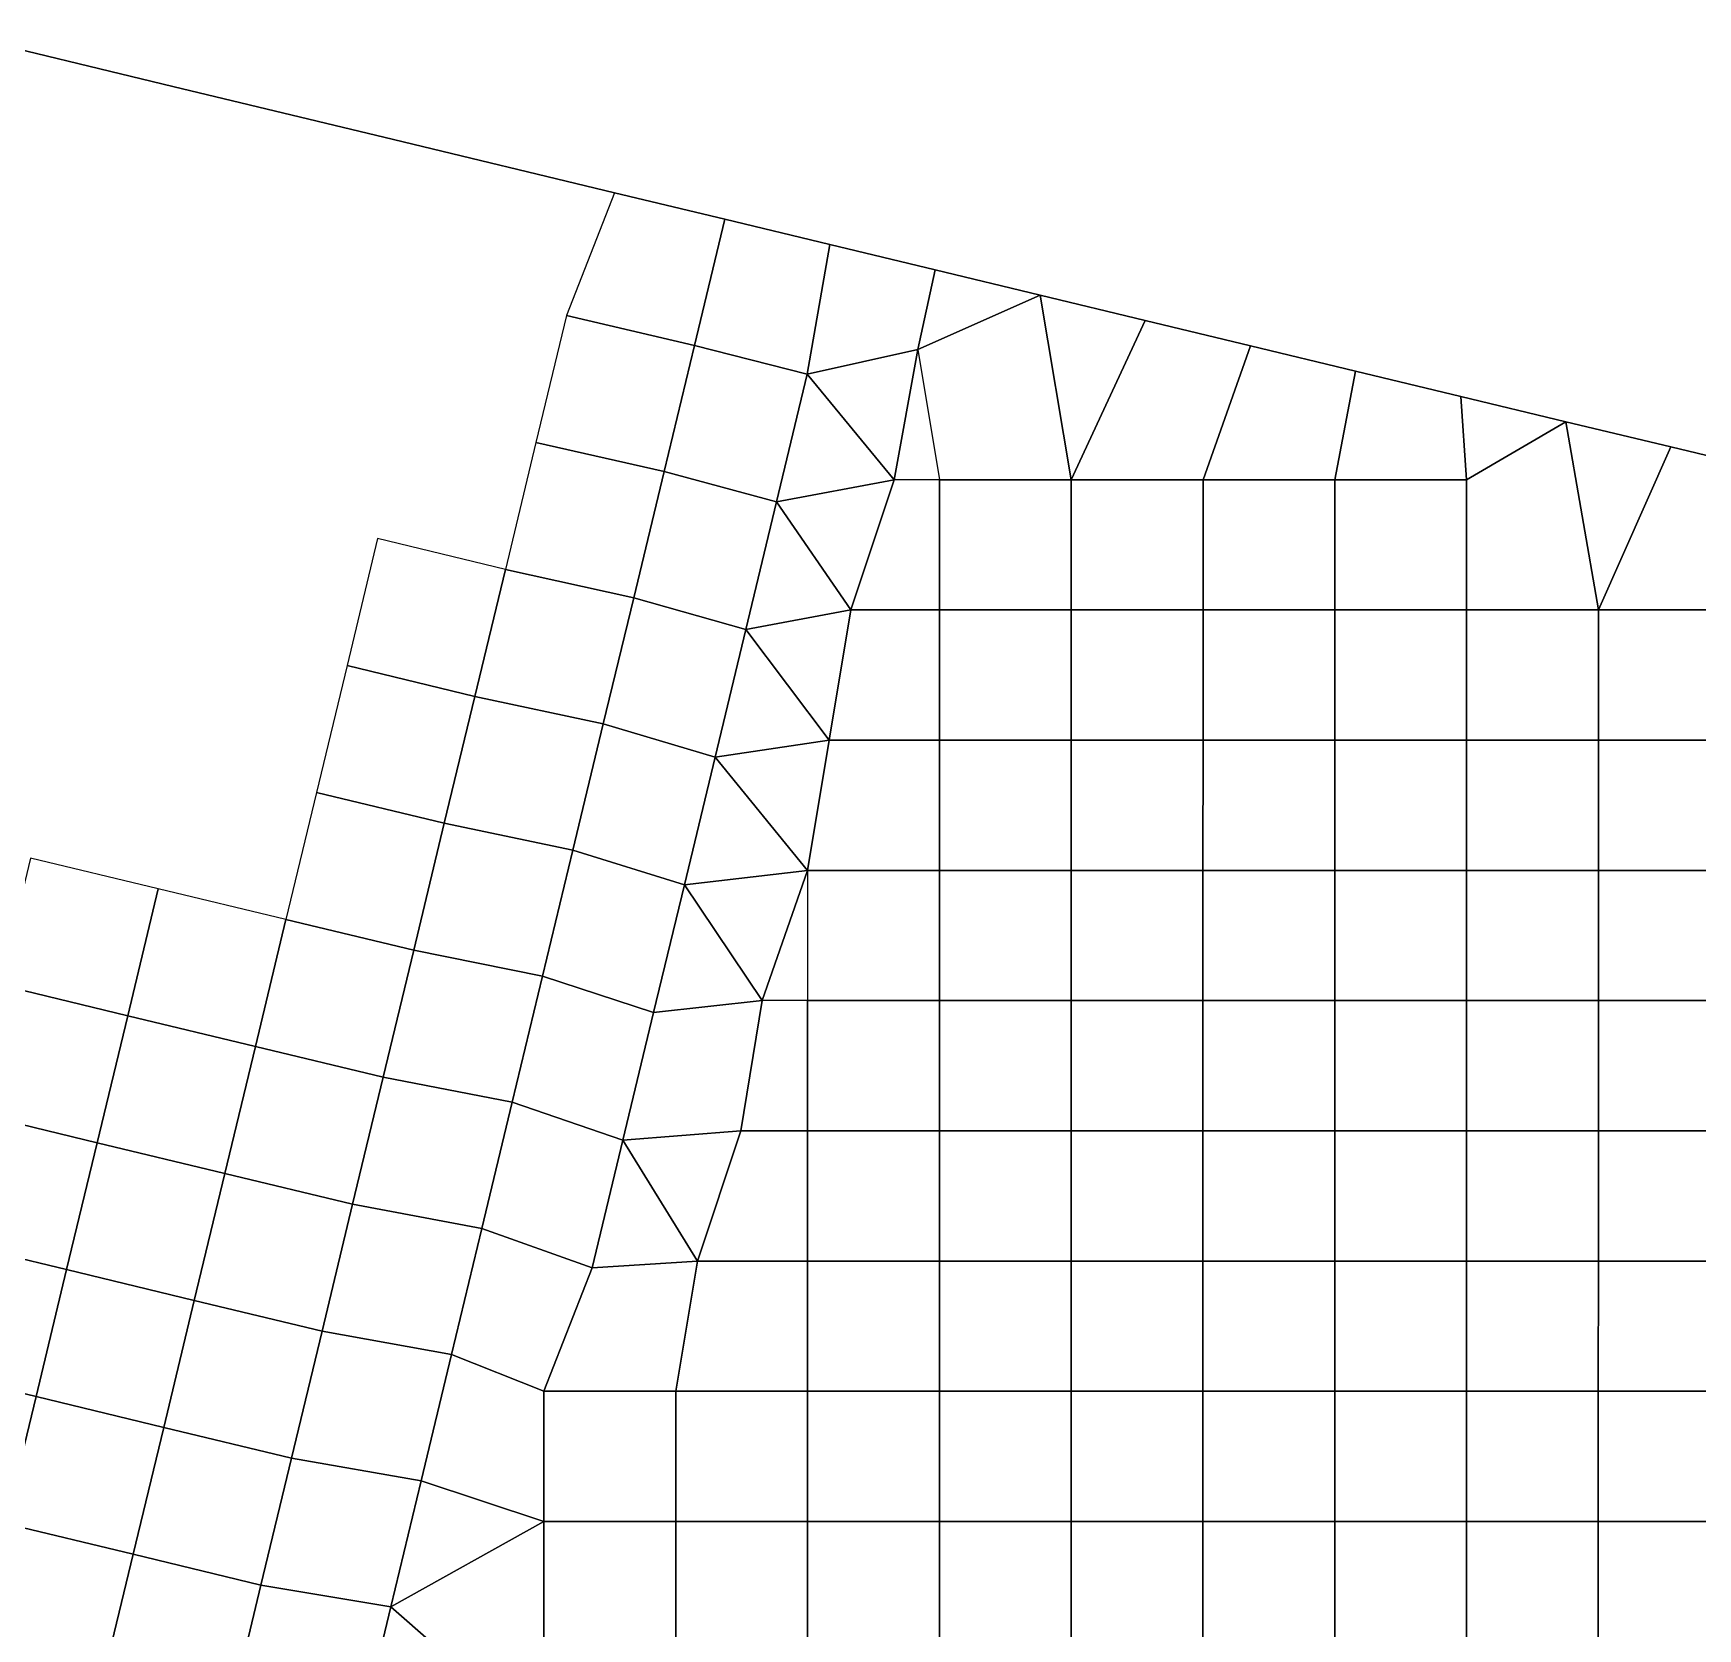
# Model space of a CAD drawing. Extents: x 0 to 37.4, y 0 to 43.4.
# Drawn here: x 23.2 to 30.9, y 33.09 to 40.47 of the extents above; entities that cross this region are included whole.
import ezdxf

# ---------------------------------------------------------------- set-up
doc = ezdxf.new("R2010")
doc.units = 0
doc.layers.get('0').update_dxf_attribs({"linetype": 'CONTINUOUS'})

msp = doc.modelspace()

# ---------------------------------------------------------------- linework, layer by layer
msp.add_line((28.6126, 35.3912, 2.3), (28.6126, 35.3912, 5.3))
for points in [[(22.8284, 40.4665, 4), (22.8284, 40.4665, 5), (23.8493, 40.2208, 5), (23.8493, 40.2208, 4)], [(22.8284, 40.4665, 3), (22.8284, 40.4665, 4), (23.8493, 40.2208, 4), (23.8493, 40.2208, 3)], [(23.8493, 40.2208, 5), (22.8284, 40.4665, 5), (22.8284, 40.4665, 6), (23.8493, 40.2208, 6)], [(23.8493, 40.2208, 6), (22.8284, 40.4665, 6), (22.8284, 40.4665, 7), (23.8493, 40.2208, 7)], [(23.8493, 40.2208, 7), (22.8284, 40.4665, 7), (22.8284, 40.4665, 8), (23.8493, 40.2208, 8)], [(23.8493, 40.2208, 8), (22.8284, 40.4665, 8), (22.8284, 40.4665, 9), (23.8493, 40.2208, 9)], [(23.8493, 40.2208, 4), (23.8493, 40.2208, 5), (24.8702, 39.9751, 5), (24.8702, 39.9751, 4)], [(23.8493, 40.2208, 3), (23.8493, 40.2208, 4), (24.8702, 39.9751, 4), (24.8702, 39.9751, 3)], [(24.8702, 39.9751, 5), (23.8493, 40.2208, 5), (23.8493, 40.2208, 6), (24.8702, 39.9751, 6)], [(24.8702, 39.9751, 6), (23.8493, 40.2208, 6), (23.8493, 40.2208, 7), (24.8702, 39.9751, 7)], [(24.8702, 39.9751, 7), (23.8493, 40.2208, 7), (23.8493, 40.2208, 8), (24.8702, 39.9751, 8)], [(24.8702, 39.9751, 8), (23.8493, 40.2208, 8), (23.8493, 40.2208, 9), (24.8702, 39.9751, 9)], [(24.8702, 39.9751, 5), (24.8702, 39.9751, 6), (25.891, 39.7294, 6), (25.891, 39.7294, 5)], [(24.8702, 39.9751, 4), (24.8702, 39.9751, 5), (25.891, 39.7294, 5), (25.891, 39.7294, 4)], [(24.8702, 39.9751, 3), (24.8702, 39.9751, 4), (25.891, 39.7294, 4), (25.891, 39.7294, 3)], [(25.891, 39.7294, 6), (24.8702, 39.9751, 6), (24.8702, 39.9751, 7), (25.891, 39.7294, 7)], [(25.891, 39.7294, 7), (24.8702, 39.9751, 7), (24.8702, 39.9751, 8), (25.891, 39.7294, 8)], [(25.891, 39.7294, 8), (24.8702, 39.9751, 8), (24.8702, 39.9751, 9), (25.891, 39.7294, 9)], [(25.891, 39.7294, 6), (25.6696, 39.1617, 6), (26.261, 39.0232, 6), (26.4014, 39.6065, 6)], [(25.891, 39.7294, 5), (25.891, 39.7294, 6), (26.4014, 39.6065, 6), (26.4014, 39.6065, 5)], [(25.891, 39.7294, 4), (25.891, 39.7294, 5), (26.4014, 39.6065, 5), (26.4014, 39.6065, 4)], [(25.891, 39.7294, 3), (25.891, 39.7294, 4), (26.4014, 39.6065, 4), (26.4014, 39.6065, 3)], [(26.4014, 39.6065, 6), (25.891, 39.7294, 6), (25.891, 39.7294, 7), (26.4014, 39.6065, 7)], [(26.4014, 39.6065, 7), (25.891, 39.7294, 7), (25.891, 39.7294, 8), (26.4014, 39.6065, 8)], [(26.4014, 39.6065, 8), (25.891, 39.7294, 8), (25.891, 39.7294, 9), (26.4014, 39.6065, 9)], [(26.261, 39.0232, 6), (26.7829, 38.8902, 6), (26.8875, 39.4895, 6), (26.4014, 39.6065, 6)], [(26.4014, 39.6065, 5), (26.4014, 39.6065, 6), (26.8875, 39.4895, 6), (26.8875, 39.4895, 5)], [(26.4014, 39.6065, 4), (26.4014, 39.6065, 5), (26.8875, 39.4895, 5), (26.8875, 39.4895, 4)], [(26.4014, 39.6065, 3), (26.4014, 39.6065, 4), (26.8875, 39.4895, 4), (26.8875, 39.4895, 3)], [(26.8875, 39.4895, 6), (26.4014, 39.6065, 6), (26.4014, 39.6065, 7), (26.8875, 39.4895, 7)], [(26.8875, 39.4895, 7), (26.4014, 39.6065, 7), (26.4014, 39.6065, 8), (26.8875, 39.4895, 8)], [(26.8875, 39.4895, 8), (26.4014, 39.6065, 8), (26.4014, 39.6065, 9), (26.8875, 39.4895, 9)], [(26.7829, 38.8902, 6), (27.294, 39.0043, 6), (27.3736, 39.3725, 6), (26.8875, 39.4895, 6)], [(26.8875, 39.4895, 6), (26.8875, 39.4895, 7), (27.3736, 39.3725, 7), (27.3736, 39.3725, 6.3)], [(26.8875, 39.4895, 5), (26.8875, 39.4895, 6), (27.3736, 39.3725, 6), (27.3736, 39.3725, 5.3)], [(26.8875, 39.4895, 4), (26.8875, 39.4895, 5), (27.3736, 39.3725, 5), (27.3736, 39.3725, 4.3)], [(26.8875, 39.4895, 3), (26.8875, 39.4895, 4), (27.3736, 39.3725, 4), (27.3736, 39.3725, 3.3)], [(26.8875, 39.4895, 6), (27.3736, 39.3725, 6.3), (27.3736, 39.3725, 6)], [(26.8875, 39.4895, 5), (27.3736, 39.3725, 5.3), (27.3736, 39.3725, 5)], [(26.8875, 39.4895, 4), (27.3736, 39.3725, 4.3), (27.3736, 39.3725, 4)], [(26.8875, 39.4895, 3), (27.3736, 39.3725, 3.3), (27.3736, 39.3725, 3)], [(27.3736, 39.3725, 7), (26.8875, 39.4895, 7), (27.3736, 39.3725, 7.3)], [(26.8875, 39.4895, 7), (26.8875, 39.4895, 8), (27.3736, 39.3725, 8), (27.3736, 39.3725, 7.3)], [(26.8875, 39.4895, 8), (26.8875, 39.4895, 9), (27.3736, 39.3725, 9), (27.3736, 39.3725, 8.3)], [(27.3736, 39.3725, 8), (26.8875, 39.4895, 8), (27.3736, 39.3725, 8.3)], [(27.3736, 39.3725, 5.3), (27.294, 39.0043, 5.3), (27.8597, 39.2555, 5.3)], [(27.3736, 39.3725, 2.3), (27.294, 39.0043, 2.3), (27.3736, 39.3725, 3)], [(27.3736, 39.3725, 3), (27.294, 39.0043, 2.3), (27.294, 39.0043, 3.3)], [(27.3736, 39.3725, 3), (27.294, 39.0043, 3.3), (27.3736, 39.3725, 3.3)], [(27.3736, 39.3725, 3.3), (27.294, 39.0043, 3.3), (27.3736, 39.3725, 4)], [(27.3736, 39.3725, 4), (27.294, 39.0043, 3.3), (27.294, 39.0043, 4.3)], [(27.3736, 39.3725, 4), (27.294, 39.0043, 4.3), (27.3736, 39.3725, 4.3)], [(27.3736, 39.3725, 4.3), (27.294, 39.0043, 4.3), (27.3736, 39.3725, 5)], [(27.3736, 39.3725, 5), (27.294, 39.0043, 4.3), (27.294, 39.0043, 5.3)], [(27.3736, 39.3725, 5), (27.294, 39.0043, 5.3), (27.3736, 39.3725, 5.3)], [(27.3736, 39.3725, 5.3), (27.294, 39.0043, 5.3), (27.294, 39.0043, 6), (27.3736, 39.3725, 6)], [(27.3736, 39.3725, 6), (27.294, 39.0043, 6), (27.3736, 39.3725, 6.3)], [(27.3736, 39.3725, 6.3), (27.294, 39.0043, 6), (27.294, 39.0043, 7)], [(27.3736, 39.3725, 6.3), (27.294, 39.0043, 7), (27.3736, 39.3725, 7)], [(27.3736, 39.3725, 7), (27.294, 39.0043, 7), (27.3736, 39.3725, 7.3)], [(27.3736, 39.3725, 7.3), (27.294, 39.0043, 7), (27.294, 39.0043, 8)], [(27.3736, 39.3725, 7.3), (27.294, 39.0043, 8), (27.3736, 39.3725, 8)], [(27.3736, 39.3725, 8), (27.294, 39.0043, 8), (27.3736, 39.3725, 8.3)], [(27.3736, 39.3725, 8.3), (27.294, 39.0043, 8), (27.294, 39.0043, 9)], [(27.3736, 39.3725, 8.3), (27.294, 39.0043, 9), (27.3736, 39.3725, 9)], [(27.8597, 39.2555, 2.3), (27.3736, 39.3725, 2.3), (27.3736, 39.3725, 3), (27.8597, 39.2555, 3.3)], [(27.8597, 39.2555, 3.3), (27.3736, 39.3725, 3), (27.3736, 39.3725, 3.3)], [(27.8597, 39.2555, 3.3), (27.3736, 39.3725, 3.3), (27.3736, 39.3725, 4), (27.8597, 39.2555, 4.3)], [(27.8597, 39.2555, 4.3), (27.3736, 39.3725, 4), (27.3736, 39.3725, 4.3)], [(27.8597, 39.2555, 4.3), (27.3736, 39.3725, 4.3), (27.3736, 39.3725, 5), (27.8597, 39.2555, 5.3)], [(27.8597, 39.2555, 5.3), (27.3736, 39.3725, 5), (27.3736, 39.3725, 5.3)], [(27.394, 38.4021, 5.3), (28.0034, 38.4021, 5.3), (27.8597, 39.2555, 5.3), (27.294, 39.0043, 5.3)], [(27.8597, 39.2555, 5.3), (28.0034, 38.4021, 5.3), (28.3458, 39.1385, 5.3)], [(27.8597, 39.2555, 2.3), (27.8597, 39.2555, 3.3), (28.3458, 39.1385, 3.3), (28.3458, 39.1385, 2.3)], [(28.3458, 39.1385, 3.3), (27.8597, 39.2555, 3.3), (27.8597, 39.2555, 4.3), (28.3458, 39.1385, 4.3)], [(28.3458, 39.1385, 4.3), (27.8597, 39.2555, 4.3), (27.8597, 39.2555, 5.3), (28.3458, 39.1385, 5.3)], [(25.6696, 39.1617, 6), (25.5283, 38.5746, 6), (26.1206, 38.4398, 6), (26.261, 39.0232, 6)], [(28.0034, 38.4021, 5.3), (28.6127, 38.402, 5.3), (28.832, 39.0215, 5.3), (28.3458, 39.1385, 5.3)], [(28.3458, 39.1385, 2.3), (28.3458, 39.1385, 3.3), (28.832, 39.0215, 3.3), (28.832, 39.0215, 2.3)], [(28.3458, 39.1385, 3.3), (28.3458, 39.1385, 4.3), (28.832, 39.0215, 4.3), (28.832, 39.0215, 3.3)], [(28.832, 39.0215, 4.3), (28.3458, 39.1385, 4.3), (28.3458, 39.1385, 5.3), (28.832, 39.0215, 5.3)], [(26.1206, 38.4398, 6), (26.6408, 38.2999, 6), (26.7829, 38.8902, 6), (26.261, 39.0232, 6)], [(28.6127, 38.402, 5.3), (29.2221, 38.402, 5.3), (29.3181, 38.9045, 5.3), (28.832, 39.0215, 5.3)], [(28.832, 39.0215, 2.3), (28.832, 39.0215, 3.3), (29.3181, 38.9045, 3.3), (29.3181, 38.9045, 2.3)], [(28.832, 39.0215, 3.3), (28.832, 39.0215, 4.3), (29.3181, 38.9045, 4.3), (29.3181, 38.9045, 3.3)], [(29.3181, 38.9045, 4.3), (28.832, 39.0215, 4.3), (28.832, 39.0215, 5.3), (29.3181, 38.9045, 5.3)], [(26.7829, 38.8902, 6), (27.1846, 38.4021, 6), (27.294, 39.0043, 6)], [(27.294, 39.0043, 2.3), (27.1846, 38.4021, 2.3), (27.1846, 38.4021, 3.3), (27.294, 39.0043, 3.3)], [(27.294, 39.0043, 3.3), (27.1846, 38.4021, 3.3), (27.1846, 38.4021, 4.3), (27.294, 39.0043, 4.3)], [(27.294, 39.0043, 4.3), (27.1846, 38.4021, 4.3), (27.1846, 38.4021, 5.3), (27.294, 39.0043, 5.3)], [(27.294, 39.0043, 5.3), (27.1846, 38.4021, 5.3), (27.1846, 38.4021, 6), (27.294, 39.0043, 6)], [(27.294, 39.0043, 6), (27.1846, 38.4021, 6), (27.1846, 38.4021, 7), (27.294, 39.0043, 7)], [(27.294, 39.0043, 7), (27.1846, 38.4021, 7), (27.1846, 38.4021, 8), (27.294, 39.0043, 8)], [(27.294, 39.0043, 8), (27.1846, 38.4021, 8), (27.1846, 38.4021, 9), (27.294, 39.0043, 9)], [(26.6408, 38.2999, 6), (27.1846, 38.4021, 6), (26.7829, 38.8902, 6)], [(29.2221, 38.402, 5.3), (29.8315, 38.402, 5.3), (29.8042, 38.7875, 5.3), (29.3181, 38.9045, 5.3)], [(29.3181, 38.9045, 2.3), (29.3181, 38.9045, 3.3), (29.8042, 38.7875, 3.3), (29.8042, 38.7875, 2.3)], [(29.3181, 38.9045, 3.3), (29.3181, 38.9045, 4.3), (29.8042, 38.7875, 4.3), (29.8042, 38.7875, 3.3)], [(29.3181, 38.9045, 4.3), (29.3181, 38.9045, 5.3), (29.8042, 38.7875, 5.3), (29.8042, 38.7875, 4.3)], [(29.8042, 38.7875, 5.3), (29.8315, 38.402, 5.3), (30.2903, 38.6705, 5.3)], [(29.8042, 38.7875, 2.3), (29.8042, 38.7875, 3.3), (30.2903, 38.6705, 3.3), (30.2903, 38.6705, 2.3)], [(29.8042, 38.7875, 3.3), (29.8042, 38.7875, 4.3), (30.2903, 38.6705, 4.3), (30.2903, 38.6705, 3.3)], [(29.8042, 38.7875, 4.3), (29.8042, 38.7875, 5.3), (30.2903, 38.6705, 5.3), (30.2903, 38.6705, 4.3)], [(29.8315, 37.7998, 5.3), (30.4409, 37.7997, 5.3), (30.2903, 38.6705, 5.3), (29.8315, 38.402, 5.3)], [(30.2903, 38.6705, 5.3), (30.4409, 37.7997, 5.3), (30.7764, 38.5535, 5.3)], [(30.2903, 38.6705, 2.3), (30.2903, 38.6705, 3.3), (30.7764, 38.5535, 3.3), (30.7764, 38.5535, 2.3)], [(30.2903, 38.6705, 3.3), (30.2903, 38.6705, 4.3), (30.7764, 38.5535, 4.3), (30.7764, 38.5535, 3.3)], [(30.2903, 38.6705, 4.3), (30.2903, 38.6705, 5.3), (30.7764, 38.5535, 5.3), (30.7764, 38.5535, 4.3)], [(26.1206, 38.4398, 6), (25.5283, 38.5746, 6), (25.387, 37.9875, 6), (25.9802, 37.8565, 6)], [(30.4409, 37.7997, 5.3), (31.0503, 37.7997, 5.3), (31.2625, 38.4365, 5.3), (30.7764, 38.5535, 5.3)], [(30.7764, 38.5535, 2.3), (30.7764, 38.5535, 3.3), (31.2625, 38.4365, 3.3), (31.2625, 38.4365, 2.3)], [(30.7764, 38.5535, 3.3), (30.7764, 38.5535, 4.3), (31.2625, 38.4365, 4.3), (31.2625, 38.4365, 3.3)], [(30.7764, 38.5535, 4.3), (30.7764, 38.5535, 5.3), (31.2625, 38.4365, 5.3), (31.2625, 38.4365, 4.3)], [(25.9802, 37.8565, 6), (26.4987, 37.7095, 6), (26.6408, 38.2999, 6), (26.1206, 38.4398, 6)], [(26.6408, 38.2999, 6), (26.9845, 37.8, 6), (27.1846, 38.4021, 6)], [(26.9845, 37.8, 5.3), (27.3939, 37.7999, 5.3), (27.394, 38.4021, 5.3), (27.1846, 38.4021, 5.3)], [(27.1846, 38.4021, 2.3), (26.9845, 37.8, 2.3), (26.9845, 37.8, 3.3), (27.1846, 38.4021, 3.3)], [(27.1846, 38.4021, 3.3), (26.9845, 37.8, 3.3), (26.9845, 37.8, 4.3), (27.1846, 38.4021, 4.3)], [(27.1846, 38.4021, 4.3), (26.9845, 37.8, 4.3), (26.9845, 37.8, 5.3), (27.1846, 38.4021, 5.3)], [(27.1846, 38.4021, 5.3), (26.9845, 37.8, 5.3), (26.9845, 37.8, 6), (27.1846, 38.4021, 6)], [(27.1846, 38.4021, 6), (26.9845, 37.8, 6), (26.9845, 37.8, 7), (27.1846, 38.4021, 7)], [(27.1846, 38.4021, 7), (26.9845, 37.8, 7), (26.9845, 37.8, 8), (27.1846, 38.4021, 8)], [(27.1846, 38.4021, 8), (26.9845, 37.8, 8), (26.9845, 37.8, 9), (27.1846, 38.4021, 9)], [(27.3939, 37.7999, 5.3), (28.0033, 37.7999, 5.3), (28.0034, 38.4021, 5.3), (27.394, 38.4021, 5.3)], [(28.0033, 37.7999, 5.3), (28.6127, 37.7999, 5.3), (28.6127, 38.402, 5.3), (28.0034, 38.4021, 5.3)], [(28.6127, 37.7999, 5.3), (29.2221, 37.7998, 5.3), (29.2221, 38.402, 5.3), (28.6127, 38.402, 5.3)], [(29.2221, 37.7998, 5.3), (29.8315, 37.7998, 5.3), (29.8315, 38.402, 5.3), (29.2221, 38.402, 5.3)], [(26.4987, 37.7095, 6), (26.9845, 37.8, 6), (26.6408, 38.2999, 6)], [(25.387, 37.9875, 6), (24.7964, 38.1296, 6), (24.6551, 37.5426, 6), (25.2457, 37.4004, 6)], [(25.9802, 37.8565, 6), (25.387, 37.9875, 6), (25.2457, 37.4004, 6), (25.8398, 37.2731, 6)], [(25.8398, 37.2731, 6), (26.3566, 37.1192, 6), (26.4987, 37.7095, 6), (25.9802, 37.8565, 6)], [(26.4987, 37.7095, 6), (26.8845, 37.1978, 6), (26.9845, 37.8, 6)], [(26.8845, 37.1978, 5.3), (27.3939, 37.1978, 5.3), (27.3939, 37.7999, 5.3), (26.9845, 37.8, 5.3)], [(26.9845, 37.8, 2.3), (26.8845, 37.1978, 2.3), (26.8845, 37.1978, 3.3), (26.9845, 37.8, 3.3)], [(26.9845, 37.8, 3.3), (26.8845, 37.1978, 3.3), (26.8845, 37.1978, 4.3), (26.9845, 37.8, 4.3)], [(26.9845, 37.8, 4.3), (26.8845, 37.1978, 4.3), (26.8845, 37.1978, 5.3), (26.9845, 37.8, 5.3)], [(26.9845, 37.8, 5.3), (26.8845, 37.1978, 5.3), (26.8845, 37.1978, 6), (26.9845, 37.8, 6)], [(26.9845, 37.8, 6), (26.8845, 37.1978, 6), (26.8845, 37.1978, 7), (26.9845, 37.8, 7)], [(26.9845, 37.8, 7), (26.8845, 37.1978, 7), (26.8845, 37.1978, 8), (26.9845, 37.8, 8)], [(26.9845, 37.8, 8), (26.8845, 37.1978, 8), (26.8845, 37.1978, 9), (26.9845, 37.8, 9)], [(27.3939, 37.1978, 5.3), (28.0033, 37.1977, 5.3), (28.0033, 37.7999, 5.3), (27.3939, 37.7999, 5.3)], [(28.0033, 37.1977, 5.3), (28.6127, 37.1977, 5.3), (28.6127, 37.7999, 5.3), (28.0033, 37.7999, 5.3)], [(28.6127, 37.1977, 5.3), (29.2221, 37.1977, 5.3), (29.2221, 37.7998, 5.3), (28.6127, 37.7999, 5.3)], [(29.2221, 37.1977, 5.3), (29.8314, 37.1976, 5.3), (29.8315, 37.7998, 5.3), (29.2221, 37.7998, 5.3)], [(29.8314, 37.1976, 5.3), (30.4408, 37.1976, 5.3), (30.4409, 37.7997, 5.3), (29.8315, 37.7998, 5.3)], [(30.4408, 37.1976, 5.3), (31.0502, 37.1975, 5.3), (31.0503, 37.7997, 5.3), (30.4409, 37.7997, 5.3)], [(26.3566, 37.1192, 6), (26.8845, 37.1978, 6), (26.4987, 37.7095, 6)], [(25.2457, 37.4004, 6), (24.6551, 37.5426, 6), (24.5138, 36.9555, 6), (25.1044, 36.8133, 6)], [(25.8398, 37.2731, 6), (25.2457, 37.4004, 6), (25.1044, 36.8133, 6), (25.6993, 36.6898, 6)], [(25.6993, 36.6898, 6), (26.2145, 36.5289, 6), (26.3566, 37.1192, 6), (25.8398, 37.2731, 6)], [(26.3566, 37.1192, 6), (26.7845, 36.5956, 6), (26.8845, 37.1978, 6)], [(26.7845, 36.5956, 5.3), (27.3939, 36.5956, 5.3), (27.3939, 37.1978, 5.3), (26.8845, 37.1978, 5.3)], [(26.8845, 37.1978, 2.3), (26.7845, 36.5956, 2.3), (26.7845, 36.5956, 3.3), (26.8845, 37.1978, 3.3)], [(26.8845, 37.1978, 3.3), (26.7845, 36.5956, 3.3), (26.7845, 36.5956, 4.3), (26.8845, 37.1978, 4.3)], [(26.8845, 37.1978, 4.3), (26.7845, 36.5956, 4.3), (26.7845, 36.5956, 5.3), (26.8845, 37.1978, 5.3)], [(26.8845, 37.1978, 5.3), (26.7845, 36.5956, 5.3), (26.7845, 36.5956, 6), (26.8845, 37.1978, 6)], [(26.8845, 37.1978, 6), (26.7845, 36.5956, 6), (26.7845, 36.5956, 7), (26.8845, 37.1978, 7)], [(26.8845, 37.1978, 7), (26.7845, 36.5956, 7), (26.7845, 36.5956, 8), (26.8845, 37.1978, 8)], [(26.8845, 37.1978, 8), (26.7845, 36.5956, 8), (26.7845, 36.5956, 9), (26.8845, 37.1978, 9)], [(27.3939, 36.5956, 5.3), (28.0032, 36.5956, 5.3), (28.0033, 37.1977, 5.3), (27.3939, 37.1978, 5.3)], [(28.0032, 36.5956, 5.3), (28.6126, 36.5955, 5.3), (28.6127, 37.1977, 5.3), (28.0033, 37.1977, 5.3)], [(28.6126, 36.5955, 5.3), (29.222, 36.5955, 5.3), (29.2221, 37.1977, 5.3), (28.6127, 37.1977, 5.3)], [(29.222, 36.5955, 5.3), (29.8314, 36.5955, 5.3), (29.8314, 37.1976, 5.3), (29.2221, 37.1977, 5.3)], [(29.8314, 36.5955, 5.3), (30.4408, 36.5954, 5.3), (30.4408, 37.1976, 5.3), (29.8314, 37.1976, 5.3)], [(30.4408, 36.5954, 5.3), (31.0502, 36.5954, 5.3), (31.0502, 37.1975, 5.3), (30.4408, 37.1976, 5.3)], [(26.2145, 36.5289, 6), (26.7845, 36.5956, 6), (26.3566, 37.1192, 6)], [(25.1044, 36.8133, 6), (24.5138, 36.9555, 6), (24.3725, 36.3684, 6), (24.9631, 36.2262, 6)], [(25.6993, 36.6898, 6), (25.1044, 36.8133, 6), (24.9631, 36.2262, 6), (25.559, 36.1065, 6)], [(23.7819, 36.5105, 6), (23.1914, 36.6527, 6), (23.0501, 36.0656, 6), (23.6406, 35.9234, 6)], [(25.559, 36.1065, 6), (26.0724, 35.9386, 6), (26.2145, 36.5289, 6), (25.6993, 36.6898, 6)], [(26.2145, 36.5289, 6), (26.575, 35.9935, 6), (26.7845, 36.5956, 6)], [(26.7845, 36.5956, 2.3), (26.575, 35.9935, 2.3), (26.575, 35.9935, 3.3), (26.7845, 36.5956, 3.3)], [(26.7845, 36.5956, 3.3), (26.575, 35.9935, 3.3), (26.575, 35.9935, 4.3), (26.7845, 36.5956, 4.3)], [(26.7845, 36.5956, 4.3), (26.575, 35.9935, 4.3), (26.575, 35.9935, 5.3), (26.7845, 36.5956, 5.3)], [(26.7845, 36.5956, 5.3), (26.575, 35.9935, 5.3), (26.575, 35.9935, 6), (26.7845, 36.5956, 6)], [(26.7845, 36.5956, 6), (26.575, 35.9935, 6), (26.575, 35.9935, 7), (26.7845, 36.5956, 7)], [(26.7845, 36.5956, 7), (26.575, 35.9935, 7), (26.575, 35.9935, 8), (26.7845, 36.5956, 8)], [(26.7845, 36.5956, 8), (26.575, 35.9935, 8), (26.575, 35.9935, 9), (26.7845, 36.5956, 9)], [(26.7844, 35.9935, 5.3), (27.3938, 35.9934, 5.3), (27.3939, 36.5956, 5.3), (26.7845, 36.5956, 5.3)], [(27.3938, 35.9934, 5.3), (28.0032, 35.9934, 5.3), (28.0032, 36.5956, 5.3), (27.3939, 36.5956, 5.3)], [(28.0032, 35.9934, 5.3), (28.6126, 35.9934, 5.3), (28.6126, 36.5955, 5.3), (28.0032, 36.5956, 5.3)], [(28.6126, 35.9934, 5.3), (29.222, 35.9933, 5.3), (29.222, 36.5955, 5.3), (28.6126, 36.5955, 5.3)], [(29.222, 35.9933, 5.3), (29.8314, 35.9933, 5.3), (29.8314, 36.5955, 5.3), (29.222, 36.5955, 5.3)], [(29.8314, 35.9933, 5.3), (30.4408, 35.9932, 5.3), (30.4408, 36.5954, 5.3), (29.8314, 36.5955, 5.3)], [(30.4408, 35.9932, 5.3), (31.0501, 35.9932, 5.3), (31.0502, 36.5954, 5.3), (30.4408, 36.5954, 5.3)], [(24.3725, 36.3684, 6), (23.7819, 36.5105, 6), (23.6406, 35.9234, 6), (24.2312, 35.7813, 6)], [(26.0724, 35.9386, 6), (26.575, 35.9935, 6), (26.2145, 36.5289, 6)], [(24.9631, 36.2262, 6), (24.3725, 36.3684, 6), (24.2312, 35.7813, 6), (24.8217, 35.6392, 6)], [(25.559, 36.1065, 6), (24.9631, 36.2262, 6), (24.8217, 35.6392, 6), (25.4185, 35.5231, 6)], [(25.4185, 35.5231, 6), (25.9303, 35.3483, 6), (26.0724, 35.9386, 6), (25.559, 36.1065, 6)], [(23.6406, 35.9234, 6), (23.0501, 36.0656, 6), (22.9088, 35.4785, 6), (23.4993, 35.3364, 6)], [(25.9303, 35.3483, 6), (26.475, 35.3913, 6), (26.575, 35.9935, 6), (26.0724, 35.9386, 6)], [(26.475, 35.3913, 5.3), (26.7844, 35.3913, 5.3), (26.7844, 35.9935, 5.3), (26.575, 35.9935, 5.3)], [(26.575, 35.9935, 2.3), (26.475, 35.3913, 2.3), (26.475, 35.3913, 3.3), (26.575, 35.9935, 3.3)], [(26.575, 35.9935, 3.3), (26.475, 35.3913, 3.3), (26.475, 35.3913, 4.3), (26.575, 35.9935, 4.3)], [(26.575, 35.9935, 4.3), (26.475, 35.3913, 4.3), (26.475, 35.3913, 5.3), (26.575, 35.9935, 5.3)], [(26.575, 35.9935, 5.3), (26.475, 35.3913, 5.3), (26.475, 35.3913, 6), (26.575, 35.9935, 6)], [(26.575, 35.9935, 6), (26.475, 35.3913, 6), (26.475, 35.3913, 7), (26.575, 35.9935, 7)], [(26.575, 35.9935, 7), (26.475, 35.3913, 7), (26.475, 35.3913, 8), (26.575, 35.9935, 8)], [(26.575, 35.9935, 8), (26.475, 35.3913, 8), (26.475, 35.3913, 9), (26.575, 35.9935, 9)], [(26.7844, 35.3913, 5.3), (27.3938, 35.3913, 5.3), (27.3938, 35.9934, 5.3), (26.7844, 35.9935, 5.3)], [(27.3938, 35.3913, 5.3), (28.0032, 35.3912, 5.3), (28.0032, 35.9934, 5.3), (27.3938, 35.9934, 5.3)], [(28.0032, 35.3912, 5.3), (28.6126, 35.3912, 5.3), (28.6126, 35.9934, 5.3), (28.0032, 35.9934, 5.3)], [(28.6126, 35.3912, 5.3), (29.2219, 35.3912, 5.3), (29.222, 35.9933, 5.3), (28.6126, 35.9934, 5.3)], [(29.2219, 35.3912, 5.3), (29.8313, 35.3911, 5.3), (29.8314, 35.9933, 5.3), (29.222, 35.9933, 5.3)], [(29.8313, 35.3911, 5.3), (30.4407, 35.3911, 5.3), (30.4408, 35.9932, 5.3), (29.8314, 35.9933, 5.3)], [(30.4407, 35.3911, 5.3), (31.0501, 35.391, 5.3), (31.0501, 35.9932, 5.3), (30.4408, 35.9932, 5.3)], [(24.2312, 35.7813, 6), (23.6406, 35.9234, 6), (23.4993, 35.3364, 6), (24.0899, 35.1942, 6)], [(24.8217, 35.6392, 6), (24.2312, 35.7813, 6), (24.0899, 35.1942, 6), (24.6804, 35.0521, 6)], [(25.4185, 35.5231, 6), (24.8217, 35.6392, 6), (24.6804, 35.0521, 6), (25.2781, 34.9397, 6)], [(25.2781, 34.9397, 6), (25.7882, 34.758, 6), (25.9303, 35.3483, 6), (25.4185, 35.5231, 6)], [(23.4993, 35.3364, 6), (22.9088, 35.4785, 6), (22.7675, 34.8914, 6), (23.358, 34.7493, 6)], [(24.0899, 35.1942, 6), (23.4993, 35.3364, 6), (23.358, 34.7493, 6), (23.9486, 34.6071, 6)], [(25.9303, 35.3483, 6), (25.7882, 34.758, 6), (26.275, 34.7892, 6)], [(25.9303, 35.3483, 6), (26.275, 34.7892, 6), (26.475, 35.3913, 6)], [(26.275, 34.7892, 5.3), (26.7844, 34.7891, 5.3), (26.7844, 35.3913, 5.3), (26.475, 35.3913, 5.3)], [(26.475, 35.3913, 2.3), (26.275, 34.7892, 2.3), (26.275, 34.7892, 3.3), (26.475, 35.3913, 3.3)], [(26.475, 35.3913, 3.3), (26.275, 34.7892, 3.3), (26.275, 34.7892, 4.3), (26.475, 35.3913, 4.3)], [(26.475, 35.3913, 4.3), (26.275, 34.7892, 4.3), (26.275, 34.7892, 5.3), (26.475, 35.3913, 5.3)], [(26.475, 35.3913, 5.3), (26.275, 34.7892, 5.3), (26.275, 34.7892, 6), (26.475, 35.3913, 6)], [(26.475, 35.3913, 6), (26.275, 34.7892, 6), (26.275, 34.7892, 7), (26.475, 35.3913, 7)], [(26.475, 35.3913, 7), (26.275, 34.7892, 7), (26.275, 34.7892, 8), (26.475, 35.3913, 8)], [(26.475, 35.3913, 8), (26.275, 34.7892, 8), (26.275, 34.7892, 9), (26.475, 35.3913, 9)], [(26.7844, 34.7891, 5.3), (27.3937, 34.7891, 5.3), (27.3938, 35.3913, 5.3), (26.7844, 35.3913, 5.3)], [(27.3937, 34.7891, 5.3), (28.0031, 34.7891, 5.3), (28.0032, 35.3912, 5.3), (27.3938, 35.3913, 5.3)], [(28.0031, 34.7891, 5.3), (28.6125, 34.789, 5.3), (28.6126, 35.3912, 5.3), (28.0032, 35.3912, 5.3)], [(28.6125, 34.789, 5.3), (29.2219, 34.789, 5.3), (29.2219, 35.3912, 5.3), (28.6126, 35.3912, 5.3)], [(29.2219, 34.789, 5.3), (29.8313, 34.7889, 5.3), (29.8313, 35.3911, 5.3), (29.2219, 35.3912, 5.3)], [(29.8313, 34.7889, 5.3), (30.4407, 34.7889, 5.3), (30.4407, 35.3911, 5.3), (29.8313, 35.3911, 5.3)], [(30.4407, 34.7889, 5.3), (31.0501, 34.7889, 5.3), (31.0501, 35.391, 5.3), (30.4407, 35.3911, 5.3)], [(24.6804, 35.0521, 6), (24.0899, 35.1942, 6), (23.9486, 34.6071, 6), (24.5391, 34.465, 6)], [(25.2781, 34.9397, 6), (24.6804, 35.0521, 6), (24.5391, 34.465, 6), (25.1377, 34.3564, 6)], [(23.358, 34.7493, 6), (22.7675, 34.8914, 6), (22.6262, 34.3043, 6), (23.2167, 34.1622, 6)], [(22.7675, 34.8914, 3), (22.7675, 34.8914, 4), (23.358, 34.7493, 4), (23.358, 34.7493, 3)], [(22.7675, 34.8914, 4), (22.7675, 34.8914, 5), (23.358, 34.7493, 5), (23.358, 34.7493, 4)], [(23.358, 34.7493, 5), (22.7675, 34.8914, 5), (22.7675, 34.8914, 6), (23.358, 34.7493, 6)], [(23.358, 34.7493, 6), (22.7675, 34.8914, 6), (22.7675, 34.8914, 7), (23.358, 34.7493, 7)], [(23.358, 34.7493, 7), (22.7675, 34.8914, 7), (22.7675, 34.8914, 8), (23.358, 34.7493, 8)], [(22.7675, 34.8914, 8), (22.7675, 34.8914, 9), (23.358, 34.7493, 9), (23.358, 34.7493, 8)], [(25.2781, 34.9397, 6), (25.1377, 34.3564, 6), (25.5655, 34.187, 6), (25.7882, 34.758, 6)], [(25.7882, 34.758, 6), (25.5655, 34.187, 6), (26.1749, 34.187, 6), (26.275, 34.7892, 6)], [(26.1749, 34.187, 5.3), (26.7843, 34.187, 5.3), (26.7844, 34.7891, 5.3), (26.275, 34.7892, 5.3)], [(26.275, 34.7892, 2.3), (26.1749, 34.187, 2.3), (26.1749, 34.187, 3), (26.275, 34.7892, 3.3)], [(26.275, 34.7892, 3.3), (26.1749, 34.187, 3), (26.1749, 34.187, 3.3)], [(26.275, 34.7892, 3.3), (26.1749, 34.187, 3.3), (26.1749, 34.187, 4), (26.275, 34.7892, 4.3)], [(26.275, 34.7892, 4.3), (26.1749, 34.187, 4), (26.1749, 34.187, 4.3)], [(26.275, 34.7892, 4.3), (26.1749, 34.187, 4.3), (26.1749, 34.187, 5), (26.275, 34.7892, 5.3)], [(26.275, 34.7892, 5.3), (26.1749, 34.187, 5), (26.1749, 34.187, 5.3)], [(26.275, 34.7892, 5.3), (26.1749, 34.187, 5.3), (26.1749, 34.187, 6), (26.275, 34.7892, 6)], [(26.275, 34.7892, 6), (26.1749, 34.187, 6), (26.1749, 34.187, 7), (26.275, 34.7892, 7)], [(26.275, 34.7892, 7), (26.1749, 34.187, 7), (26.1749, 34.187, 8), (26.275, 34.7892, 8)], [(26.275, 34.7892, 8), (26.1749, 34.187, 8), (26.1749, 34.187, 9), (26.275, 34.7892, 9)], [(26.7843, 34.187, 5.3), (27.3937, 34.1869, 5.3), (27.3937, 34.7891, 5.3), (26.7844, 34.7891, 5.3)], [(27.3937, 34.1869, 5.3), (28.0031, 34.1869, 5.3), (28.0031, 34.7891, 5.3), (27.3937, 34.7891, 5.3)], [(28.0031, 34.1869, 5.3), (28.6125, 34.1869, 5.3), (28.6125, 34.789, 5.3), (28.0031, 34.7891, 5.3)], [(28.6125, 34.1869, 5.3), (29.2219, 34.1868, 5.3), (29.2219, 34.789, 5.3), (28.6125, 34.789, 5.3)], [(29.2219, 34.1868, 5.3), (29.8313, 34.1868, 5.3), (29.8313, 34.7889, 5.3), (29.2219, 34.789, 5.3)], [(29.8313, 34.1868, 5.3), (30.4406, 34.1867, 5.3), (30.4407, 34.7889, 5.3), (29.8313, 34.7889, 5.3)], [(30.4406, 34.1867, 5.3), (31.05, 34.1867, 5.3), (31.0501, 34.7889, 5.3), (30.4407, 34.7889, 5.3)], [(23.9486, 34.6071, 6), (23.358, 34.7493, 6), (23.2167, 34.1622, 6), (23.8073, 34.02, 6)], [(23.358, 34.7493, 3), (23.358, 34.7493, 4), (23.9486, 34.6071, 4), (23.9486, 34.6071, 3)], [(23.358, 34.7493, 4), (23.358, 34.7493, 5), (23.9486, 34.6071, 5), (23.9486, 34.6071, 4)], [(23.9486, 34.6071, 5), (23.358, 34.7493, 5), (23.358, 34.7493, 6), (23.9486, 34.6071, 6)], [(23.9486, 34.6071, 6), (23.358, 34.7493, 6), (23.358, 34.7493, 7), (23.9486, 34.6071, 7)], [(23.9486, 34.6071, 7), (23.358, 34.7493, 7), (23.358, 34.7493, 8), (23.9486, 34.6071, 8)], [(23.358, 34.7493, 8), (23.358, 34.7493, 9), (23.9486, 34.6071, 9), (23.9486, 34.6071, 8)], [(24.5391, 34.465, 6), (23.9486, 34.6071, 6), (23.8073, 34.02, 6), (24.3978, 33.8779, 6)], [(23.9486, 34.6071, 3), (23.9486, 34.6071, 4), (24.5391, 34.465, 4), (24.5391, 34.465, 3)], [(23.9486, 34.6071, 4), (23.9486, 34.6071, 5), (24.5391, 34.465, 5), (24.5391, 34.465, 4)], [(23.9486, 34.6071, 5), (23.9486, 34.6071, 6), (24.5391, 34.465, 6), (24.5391, 34.465, 5)], [(23.9486, 34.6071, 6), (23.9486, 34.6071, 7), (24.5391, 34.465, 7), (24.5391, 34.465, 6)], [(23.9486, 34.6071, 7), (23.9486, 34.6071, 8), (24.5391, 34.465, 8), (24.5391, 34.465, 7)], [(23.9486, 34.6071, 8), (23.9486, 34.6071, 9), (24.5391, 34.465, 9), (24.5391, 34.465, 8)], [(25.1377, 34.3564, 6), (24.5391, 34.465, 6), (24.3978, 33.8779, 6), (24.9973, 33.7731, 6)], [(25.1377, 34.3564, 3), (24.5391, 34.465, 3), (24.5391, 34.465, 4), (25.1377, 34.3564, 4)], [(25.1377, 34.3564, 4), (24.5391, 34.465, 4), (24.5391, 34.465, 5), (25.1377, 34.3564, 5)], [(25.1377, 34.3564, 5), (24.5391, 34.465, 5), (24.5391, 34.465, 6), (25.1377, 34.3564, 6)], [(25.1377, 34.3564, 6), (24.5391, 34.465, 6), (24.5391, 34.465, 7), (25.1377, 34.3564, 7)], [(25.1377, 34.3564, 7), (24.5391, 34.465, 7), (24.5391, 34.465, 8), (25.1377, 34.3564, 8)], [(25.1377, 34.3564, 8), (24.5391, 34.465, 8), (24.5391, 34.465, 9), (25.1377, 34.3564, 9)], [(24.9973, 33.7731, 6), (25.5655, 33.5849, 6), (25.5655, 34.187, 6), (25.1377, 34.3564, 6)], [(25.5655, 34.187, 3), (25.1377, 34.3564, 3), (25.1377, 34.3564, 4), (25.5655, 34.187, 4)], [(25.5655, 34.187, 4), (25.1377, 34.3564, 4), (25.1377, 34.3564, 5), (25.5655, 34.187, 5)], [(25.5655, 34.187, 5), (25.1377, 34.3564, 5), (25.1377, 34.3564, 6), (25.5655, 34.187, 6)], [(25.5655, 34.187, 6), (25.1377, 34.3564, 6), (25.1377, 34.3564, 7), (25.5655, 34.187, 7)], [(25.5655, 34.187, 7), (25.1377, 34.3564, 7), (25.1377, 34.3564, 8), (25.5655, 34.187, 8)], [(25.5655, 34.187, 8), (25.1377, 34.3564, 8), (25.1377, 34.3564, 9), (25.5655, 34.187, 9)], [(23.2167, 34.1622, 6), (22.6262, 34.3043, 6), (22.4849, 33.7172, 6), (23.0754, 33.5751, 6)], [(25.5655, 33.5849, 6), (26.1749, 33.5848, 6), (26.1749, 34.187, 6), (25.5655, 34.187, 6)], [(26.1749, 34.187, 3), (25.5655, 34.187, 3), (25.5655, 34.187, 4), (26.1749, 34.187, 4)], [(26.1749, 34.187, 4), (25.5655, 34.187, 4), (25.5655, 34.187, 5), (26.1749, 34.187, 5)], [(26.1749, 34.187, 5), (25.5655, 34.187, 5), (26.1749, 34.187, 5.3)], [(26.1749, 34.187, 5.3), (25.5655, 34.187, 5), (25.5655, 34.187, 6), (26.1749, 34.187, 6)], [(26.1749, 34.187, 6), (25.5655, 34.187, 6), (25.5655, 34.187, 7), (26.1749, 34.187, 7)], [(26.1749, 34.187, 7), (25.5655, 34.187, 7), (25.5655, 34.187, 8), (26.1749, 34.187, 8)], [(26.1749, 34.187, 8), (25.5655, 34.187, 8), (25.5655, 34.187, 9), (26.1749, 34.187, 9)], [(26.1749, 33.5848, 6), (26.7843, 33.5848, 6), (26.7843, 34.187, 6), (26.1749, 34.187, 6)], [(26.7843, 34.187, 6), (26.7843, 34.187, 5.3), (26.1749, 34.187, 5.3), (26.1749, 34.187, 6)], [(26.1749, 33.5848, 3.3), (26.1749, 33.5848, 4.3), (26.1749, 34.187, 4), (26.1749, 34.187, 3.3)], [(26.1749, 34.187, 4), (26.1749, 33.5848, 4.3), (26.1749, 34.187, 4.3)], [(26.1749, 33.5848, 4.3), (26.1749, 33.5848, 5.3), (26.1749, 34.187, 5), (26.1749, 34.187, 4.3)], [(26.1749, 33.5848, 5.3), (26.1749, 33.5848, 6), (26.1749, 34.187, 6), (26.1749, 34.187, 5.3)], [(26.1749, 34.187, 5), (26.1749, 33.5848, 5.3), (26.1749, 34.187, 5.3)], [(26.7843, 33.5848, 6), (27.3937, 33.5848, 6), (27.3937, 34.1869, 6), (26.7843, 34.187, 6)], [(27.3937, 34.1869, 6), (27.3937, 34.1869, 5.3), (26.7843, 34.187, 5.3), (26.7843, 34.187, 6)], [(27.3937, 33.5848, 6), (28.0031, 33.5847, 6), (28.0031, 34.1869, 6), (27.3937, 34.1869, 6)], [(28.0031, 34.1869, 6), (28.0031, 34.1869, 5.3), (27.3937, 34.1869, 5.3), (27.3937, 34.1869, 6)], [(28.0031, 33.5847, 6), (28.6124, 33.5847, 6), (28.6125, 34.1869, 6), (28.0031, 34.1869, 6)], [(28.6125, 34.1869, 5.3), (28.0031, 34.1869, 5.3), (28.0031, 34.1869, 6), (28.6125, 34.1869, 6)], [(28.6124, 33.5847, 5.3), (29.2218, 33.5847, 5.3), (29.2219, 34.1868, 5.3), (28.6125, 34.1869, 5.3)], [(28.6124, 33.5847, 5.3), (28.6124, 33.5847, 6), (28.6125, 34.1869, 6), (28.6125, 34.1869, 5.3)], [(29.2218, 33.5847, 5.3), (29.8312, 33.5846, 5.3), (29.8313, 34.1868, 5.3), (29.2219, 34.1868, 5.3)], [(29.8312, 33.5846, 5.3), (30.4406, 33.5846, 5.3), (30.4406, 34.1867, 5.3), (29.8313, 34.1868, 5.3)], [(30.4406, 33.5846, 5.3), (31.05, 33.5845, 5.3), (31.05, 34.1867, 5.3), (30.4406, 34.1867, 5.3)], [(23.8073, 34.02, 6), (23.2167, 34.1622, 6), (23.0754, 33.5751, 6), (23.666, 33.433, 6)], [(24.3978, 33.8779, 6), (23.8073, 34.02, 6), (23.666, 33.433, 6), (24.2565, 33.2908, 6)], [(24.9973, 33.7731, 6), (24.3978, 33.8779, 6), (24.2565, 33.2908, 6), (24.8569, 33.1897, 6)], [(24.8569, 33.1897, 6), (25.5655, 33.5849, 6), (24.9973, 33.7731, 6)], [(23.666, 33.433, 6), (23.0754, 33.5751, 6), (22.9341, 32.988, 6), (23.5247, 32.8459, 6)], [(24.8569, 33.1897, 6), (25.2422, 32.8521, 6), (25.5655, 32.9827, 6), (25.5655, 33.5849, 6)], [(25.5655, 32.9827, 6), (26.1749, 32.9827, 6), (26.1749, 33.5848, 6), (25.5655, 33.5849, 6)], [(26.1749, 32.9827, 6), (26.7842, 32.9826, 6), (26.7843, 33.5848, 6), (26.1749, 33.5848, 6)], [(26.1749, 32.9827, 3.3), (26.1749, 32.9827, 4.3), (26.1749, 33.5848, 4.3), (26.1749, 33.5848, 3.3)], [(26.1749, 32.9827, 4.3), (26.1749, 32.9827, 5.3), (26.1749, 33.5848, 5.3), (26.1749, 33.5848, 4.3)], [(26.1749, 32.9827, 5.3), (26.1749, 32.9827, 6), (26.1749, 33.5848, 6), (26.1749, 33.5848, 5.3)], [(26.7842, 32.9826, 6), (27.3936, 32.9826, 6), (27.3937, 33.5848, 6), (26.7843, 33.5848, 6)], [(27.3936, 32.9826, 6), (28.003, 32.9826, 6), (28.0031, 33.5847, 6), (27.3937, 33.5848, 6)], [(28.003, 32.9826, 6), (28.6124, 32.9825, 6), (28.6124, 33.5847, 6), (28.0031, 33.5847, 6)], [(28.6124, 32.9825, 5.3), (29.2218, 32.9825, 5.3), (29.2218, 33.5847, 5.3), (28.6124, 33.5847, 5.3)], [(28.6124, 32.9825, 5.3), (28.6124, 32.9825, 6), (28.6124, 33.5847, 6), (28.6124, 33.5847, 5.3)], [(29.2218, 32.9825, 5.3), (29.8312, 32.9824, 5.3), (29.8312, 33.5846, 5.3), (29.2218, 33.5847, 5.3)], [(29.8312, 32.9824, 5.3), (30.4406, 32.9824, 5.3), (30.4406, 33.5846, 5.3), (29.8312, 33.5846, 5.3)], [(30.4406, 32.9824, 5.3), (31.05, 32.9824, 5.3), (31.05, 33.5845, 5.3), (30.4406, 33.5846, 5.3)], [(24.2565, 33.2908, 6), (23.666, 33.433, 6), (23.5247, 32.8459, 6), (24.1152, 32.7037, 6)], [(24.8569, 33.1897, 6), (24.2565, 33.2908, 6), (24.1152, 32.7037, 6), (24.7165, 32.6064, 6)], [(24.7165, 32.6064, 6), (25.2422, 32.8521, 6), (24.8569, 33.1897, 6)]]:
    msp.add_3dface(points)

doc.saveas('drawing.dxf')
